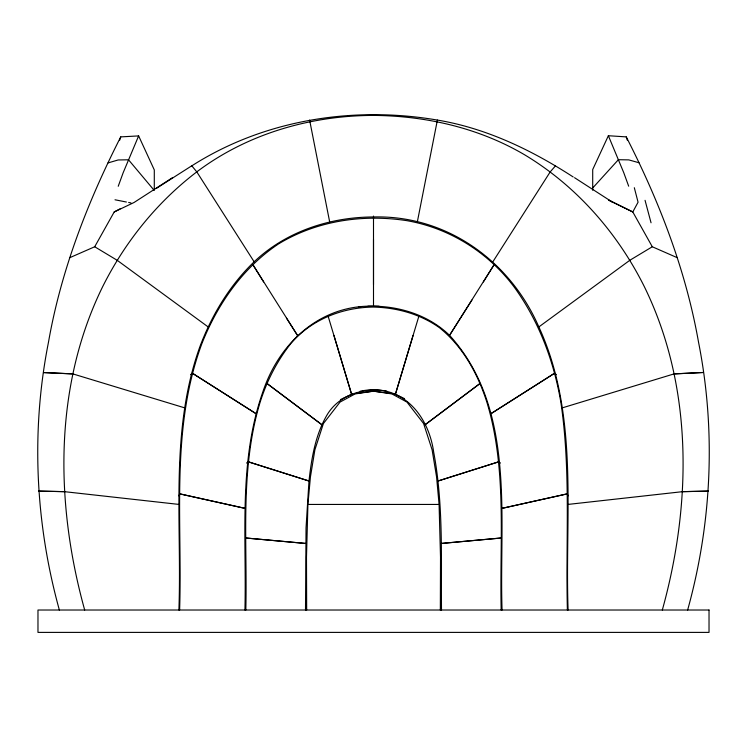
<?xml version="1.0" encoding="UTF-8"?>
<svg xmlns="http://www.w3.org/2000/svg" width="747" height="747" viewBox="0 0 747 747"><rect width="100%" height="100%" fill="white"/><g stroke="black" fill="none" stroke-linecap="round" stroke-linejoin="round"><path stroke-width="1.12" d="M244.932 610.019C246.697 537.541 238.19 462.094 262.729 392.24C278.92 343.275 319.707 304.767 373.5 306.177L373.5 216.07M441.496 610.019C441.019 557.449 443.494 504.309 433.718 452.374C428.47 414.51 401.204 382.399 360.082 391.26M568.103 610.019C564.629 515.701 579.663 415.537 538.848 326.934C510.089 260.936 446.743 215.024 373.5 216.966C330.043 217.088 285.961 231.477 254.139 261.795C229.74 285.251 211.943 314.814 200.009 346.347C169.522 430.804 182.063 522.218 178.897 610.019M179.616 610.019C182.539 521.004 170.195 428.461 202.073 343.125C217.779 303.768 242.98 267.641 278.566 243.895C316.784 220.729 362.855 213.95 406.695 220.636C449.927 228.143 488.883 252.729 514.87 288.006C539.25 321.948 554.078 361.828 560.95 402.894C571.035 471.478 565.628 540.987 567.384 610.019M440.338 610.019L440.515 557.234L439.087 504.44L436.575 476.978L432.102 449.778L423.605 423.558L406.966 402.082L391.932 393.94L373.5 391.167L354.769 393.576M662.318 610.019C691.657 504.318 693.477 387.114 644.428 286.848C617.564 232.887 576.32 185.788 524.441 154.694C478.911 127.933 426.042 115.804 373.5 115.411C310.612 115.533 247.313 133.76 196.788 171.875C156.963 202.222 124.898 242.093 102.572 286.848C53.439 387.095 55.362 504.318 84.682 610.019M392.231 393.576L373.5 391.167L355.068 393.94L340.034 402.082L323.395 423.558L314.898 449.778L310.425 476.978L307.913 504.44L306.485 557.234L306.662 610.019M501.181 610.019C499.5 540.996 507.297 469.658 486.951 402.446C477.847 373.93 462.953 346.496 439.264 327.56C420.01 313.983 396.9 307.643 373.5 307.064C342.341 307.39 311.266 319.529 290.826 343.573C276.95 361.09 266.763 381.166 260.049 402.446C239.703 469.658 247.5 540.996 245.819 610.019M417.34 221.887L437.387 120.071C486.437 128.223 531.789 150.11 573.201 176.974M687.642 610.019C711.779 522.975 716.121 431.019 698.557 342.322C685.895 270.414 659.433 201.681 626.257 136.888L608.366 135.73L592.707 169.55L592.707 190.27M413.044 335.515L395.424 394.211L418.955 315.925M154.293 189.411L154.293 169.905L138.634 135.907L120.743 136.888C87.707 201.783 61.002 270.442 48.443 342.406C30.851 431.084 35.277 522.993 59.358 610.019M119.688 140.193L120.743 136.888M118.231 186.274L123.152 172.772L138.634 135.907M69.564 257.771L94.701 246.762L114.207 211.952L120.108 208.824M178.804 495.793L179.878 493.888L245.109 508.38L179.878 493.888M483.374 281.927L494.29 264.391L449.554 335.338C516.7 409.207 498.903 518.661 502.068 610.019M471.917 300.089L449.554 335.338C429.32 315.729 401.316 306.559 373.5 306.177M492.861 261.795L550.212 171.875L555.394 165.965M592.707 187.973L618.385 159.709L628.769 159.886L638.965 162.743M156.17 188.515L191.783 165.787L196.788 171.875L254.139 261.795M190.597 374.695L192.315 373.183L256.109 413.717L192.315 373.183M538.848 326.934L629.842 260.273L652.299 246.762L677.436 257.771M554.685 373.183L490.891 413.717L554.685 373.183L556.403 374.695M172.454 177.693L134.068 202.474L114.207 211.952M246.51 463.037L248.415 461.851L308.987 481.003L306.037 527.886L305.504 610.019M191.605 165.965C263.896 119.716 353.424 105.701 437.387 120.071M340.436 399.598L352.565 393.856M498.585 461.851L438.013 481.003L498.585 461.851L500.49 463.037M562.463 407.815L674.037 373.902L703.385 372.473L674.037 373.902M108.035 162.921L118.147 159.97L128.521 159.793L154.293 190.485M567.122 493.888L501.891 508.38L567.122 493.888L568.196 495.793M567.832 504.44L682.721 491.647L708.483 491.115L682.721 491.647M358.831 306.812L361.09 306.672M367.86 306.251L379.14 306.251M307.913 504.44L439.087 504.44M64.279 491.647L38.517 491.115L64.279 491.647L179.168 504.44M72.87 373.902L43.615 372.557L72.87 373.902L184.537 407.815M386.918 391.26C364.545 386.993 338.961 394.64 326.971 415.061C315.309 435.034 311.546 458.341 308.987 481.003L248.415 461.851M115.01 199.785L126.392 202.017M128.661 202.456L130.94 202.904M394.435 393.856L404.538 398.646M634.315 187.712L638.069 202.204L632.793 211.952L608.544 200.056L632.793 211.952L652.299 246.762M94.701 246.762L117.158 260.273L208.152 326.934M612.932 202.474L574.546 177.693M286.446 318.073L297.446 335.338L252.71 264.391L263.626 281.927M309.613 120.071L329.66 221.887M608.366 135.73L623.754 172.678L628.675 186.19M626.257 136.888L627.312 140.165M328.045 315.925L351.576 394.211L333.956 335.515M645.053 200.327L651.048 222.783M373.5 239.516L373.5 284.607M480.06 383.472L425.127 424.726L480.06 383.472M501.181 537.999L441.318 543.452L501.181 537.999M709.024 610.019L37.976 610.019L37.976 632.392L709.024 632.392L709.024 610.019M305.682 543.452L245.819 537.999L305.682 543.452M321.873 424.726L266.94 383.472L321.873 424.726"/></g></svg>
